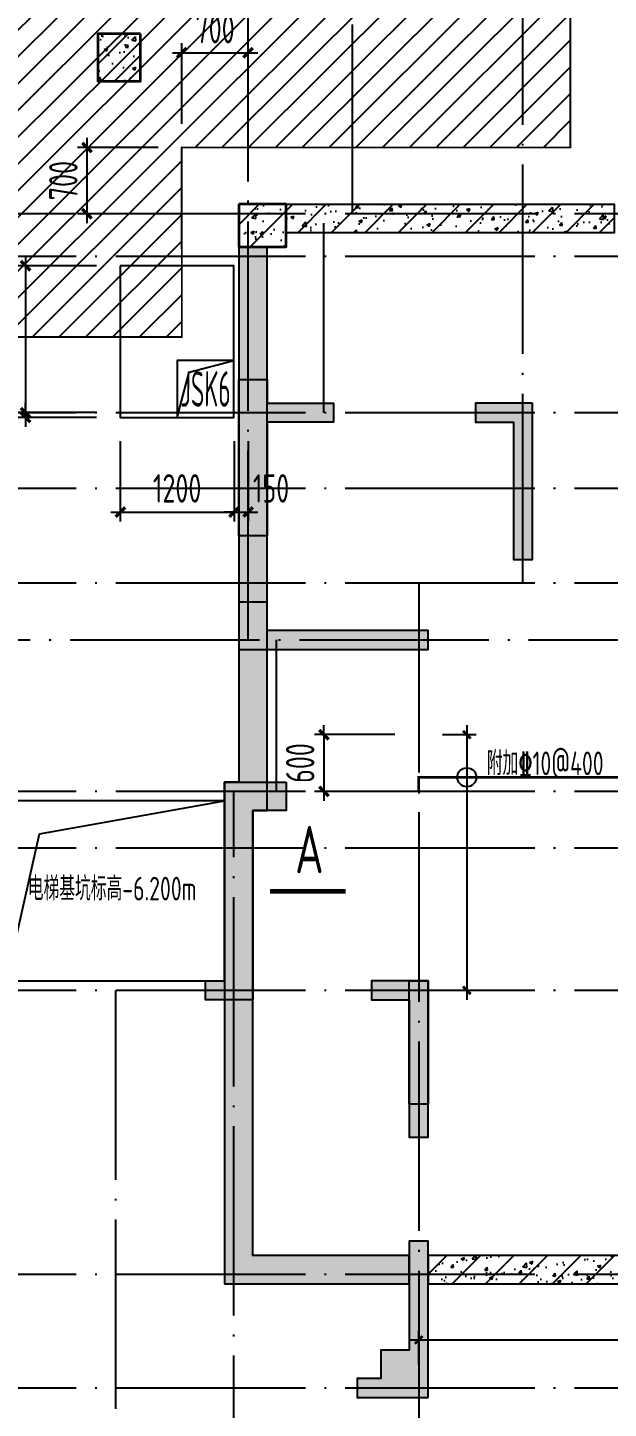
# Model space of a CAD drawing. Extents: x -1712635 to -854203, y -534641 to -21985.
# Drawn here: x -1451113 to -1444984, y -86945 to -72366 of the extents above; entities that cross this region are included whole.
import ezdxf
from ezdxf.enums import TextEntityAlignment as Align

# ---------------------------------------------------------------- set-up
doc = ezdxf.new("R2010")
doc.units = 0
doc.header["$LTSCALE"] = 1000
doc.linetypes.add('DOTE', pattern=[2.42, 2, -0.2, 0.02, -0.2])
doc.layers.get('0').update_dxf_attribs({"linetype": 'CONTINUOUS'})
doc.layers.get('Defpoints').update_dxf_attribs({"linetype": 'CONTINUOUS'})
for name, color, linetype in [('0-R集水坑', 191, 'CONTINUOUS'), ('A-DOTE', 10, 'DOTE'), ('S-B板填充', 251, 'CONTINUOUS'), ('S-B板配筋', 6, 'CONTINUOUS'), ('S-B板配筋号', 7, 'CONTINUOUS'), ('S-D洞口', 4, 'CONTINUOUS'), ('S-J基础底板', 5, 'CONTINUOUS'), ('S-J基础底板标注', 3, 'CONTINUOUS'), ('S-Q墙填充', 252, 'CONTINUOUS'), ('S-Q墙实线', 6, 'CONTINUOUS'), ('S-Y一般标注', 3, 'CONTINUOUS'), ('S-Z柱实线', 6, 'CONTINUOUS'), ('THICK', 6, 'CONTINUOUS'), ('水平筋标注', 7, 'CONTINUOUS')]:
    doc.layers.add(name, color=color, linetype=linetype)
doc.layers.add('底图$0$砼柱', color=2, linetype='CONTINUOUS', lineweight=35)
doc.styles.add('TSSD_DIMENSION', font='Tssdeng.shx', dxfattribs={"width": 0.7, "bigfont": 'tssdchn.shx'})
doc.styles.add('TSSD_REIN', font='tssdeng.shx', dxfattribs={"width": 0.7, "height": 300, "bigfont": 'tssdchn.shx'})
doc.dimstyles.new('TSSD_100_100', dxfattribs={"dimtxt": 300, "dimasz": 100, "dimexe": 100, "dimexo": 250, "dimgap": 100, "dimtad": 1, "dimdec": 0, "dimzin": 0, "dimdsep": 46, "dimtxsty": 'TSSD_DIMENSION', "dimblk": 'ARCHTICK', "dimcen": 0, "dimdle": 100, "dimclrt": 7, "dimadec": 0, "dimazin": 0, "dimtfac": 1, "dimtdec": 0, "dimtix": 1, "dimtmove": 2, "dimatfit": 3, "dimldrblk": 'ARCHTICK', "dimfxl": 0, "dimtolj": 1, "dimtzin": 0, "dimarcsym": 0})
doc.dimstyles.new('TSSD_100_100$0', dxfattribs={"dimtxt": 300, "dimasz": 80, "dimexe": 100, "dimexo": 250, "dimgap": 100, "dimtad": 1, "dimdec": 0, "dimzin": 0, "dimdsep": 46, "dimtxsty": 'TSSD_DIMENSION', "dimblk": 'ARCHTICK', "dimcen": 0, "dimdle": 100, "dimclrd": 3, "dimclre": 3, "dimclrt": 7, "dimadec": 0, "dimazin": 0, "dimtfac": 1, "dimtdec": 0, "dimtix": 1, "dimtmove": 2, "dimatfit": 3, "dimldrblk": 'ARCHTICK', "dimfxl": 0, "dimtolj": 1, "dimtzin": 0, "dimarcsym": 0})
pattern_1 = [(50, (-1463686.16, -67681.7), (358.63, -31.376), [37.5, -412.5]), (355, (-1463686.16, -67681.7), (-69.3757, 376.096), [30, -330]), (100.4514, (-1463656.27, -67684.33), (289.2547, 344.7198), [31.87, -350.571]), (46.1842, (-1463686.16, -67581.7), (533.6205, -82.7595), [56.25, -618.75]), (96.6356, (-1463641.7, -67588.6), (467.331, 487.059), [47.805, -525.856]), (351.1842, (-1463686.16, -67581.7), (467.331, 487.059), [45, -495]), (21, (-1463636.16, -67606.7), (298.4535, -201.3094), [37.5, -412.5]), (326, (-1463636.16, -67606.7), (121.6577, 362.575), [30, -330]), (71.4514, (-1463611.3, -67623.5), (420.1113, 161.2652), [31.87, -350.571]), (37.5, (-1463686.16, -67681.71), (6.0799, 166.4469), [0, -326, 0, -335, 0, -331.25]), (7.5, (-1463686.16, -67681.71), (131.5348, 197.2059), [0, -191, 0, -318.5, 0, -126.25]), (327.5, (-1463797.66, -67681.71), (266.9112, -11.27744), [0, -125, 0, -390, 0, -517.5]), (317.5, (-1463847.66, -67681.71), (291.593, 50.0525), [0, -162.5, 0, -259, 0, -367.5]), (45, (-1463686.16, -67681.71), (-176.7767, 176.7767), [])]

# ---------------------------------------------------------------- blocks, each defined once
blk = doc.blocks.new('_ArchTick')
at = {"color": 0, "const_width": 0.35}
blk.add_lwpolyline([(-0.5, -0.5), (0.5, 0.5)], dxfattribs=at)
blk = doc.blocks.new('*D829')
at = {"layer": 'Defpoints', "color": 0}
for p in [(-1450486, -73631), (-1449486, -73631), (-1449486, -74331)]:
    blk.add_point(p, dxfattribs=at)
at = {"layer": 'S-Y一般标注', "color": 0, "lineweight": -2}
for p, q in [((-1450486, -74431), (-1450486, -73531)), ((-1449736, -73631), (-1450586, -73631)), ((-1449736, -74331), (-1450586, -74331))]:
    blk.add_line(p, q, dxfattribs=at)
at = {"layer": 'S-Y一般标注', "color": 0, "lineweight": -2, "xscale": 100, "yscale": 100, "zscale": 100}
for p, rotation in [((-1450486, -73631), 90), ((-1450486, -74331), 270)]:
    blk.add_blockref('_ArchTick', p, dxfattribs=dict(at, rotation=rotation))
at = {"layer": 'S-Y一般标注', "color": 7, "insert": (-1450736, -73981), "char_height": 300, "attachment_point": 5, "rotation": 90, "style": 'TSSD_DIMENSION'}
blk.add_mtext('\\A1;700', dxfattribs=at)
blk = doc.blocks.new('*D830')
at = {"layer": 'Defpoints', "color": 0}
for p in [(-1448785, -72631), (-1449485, -73631), (-1448785, -73631)]:
    blk.add_point(p, dxfattribs=at)
at = {"layer": 'S-Y一般标注', "color": 0, "lineweight": -2}
for p, q in [((-1449485, -73381), (-1449485, -72531)), ((-1448785, -73381), (-1448785, -72531)), ((-1449585, -72631), (-1448685, -72631))]:
    blk.add_line(p, q, dxfattribs=at)
at = {"layer": 'S-Y一般标注', "color": 0, "lineweight": -2, "xscale": 100, "yscale": 100, "zscale": 100, "rotation": 180}
blk.add_blockref('_ArchTick', (-1449485, -72631), dxfattribs=at)
at = {"layer": 'S-Y一般标注', "color": 0, "lineweight": -2, "xscale": 100, "yscale": 100, "zscale": 100}
blk.add_blockref('_ArchTick', (-1448785, -72631), dxfattribs=at)
at = {"layer": 'S-Y一般标注', "color": 7, "insert": (-1449135, -72381), "char_height": 300, "attachment_point": 5, "style": 'TSSD_DIMENSION'}
blk.add_mtext('\\A1;700', dxfattribs=at)
blk = doc.blocks.new('20210826.00024259')
at = {"layer": 'A-DOTE'}
for p, q in [((20000, 15575.2), (20000, 25248.5)), ((21100, 20074.9), (21100, 25248.5)), ((22900, 16174.9), (22900, 25248.5)), ((59323.9, 20074.9), (3600, 20074.9)), ((20800, 17974.9), (20800, 20074.9)), ((59323.9, 19624.9), (3600, 19624.9)), ((59323.9, 17974.9), (3600, 17974.9)), ((59323.9, 17174.9), (3600, 17174.9)), ((59323.9, 16174.9), (3600, 16174.9)), ((21799.8, 16174.9), (21800, 3600)), ((3600, 15575.2), (59323.9, 15575.2)), ((20300, 13974.9), (20300, 15574.9)), ((59323.9, 13974.9), (3600, 13974.9)), ((19850, 3600), (19850, 13974.9)), ((59323.9, 13374.9), (3600, 13374.9)), ((59323.9, 11874.9), (3600, 11874.9)), ((18600, 11874.9), (18600, 3600)), ((59323.9, 8874.9), (3600, 8874.9)), ((59323.9, 7674.9), (3600, 7674.9))]:
    blk.add_line(p, q, dxfattribs=at)
blk = doc.blocks.new('*D944')
at = {"layer": 'Defpoints', "color": 0, "ltscale": 0.5}
for p in [(-1446986, -79831), (-1446986, -82531), (-1446478, -82531)]:
    blk.add_point(p, dxfattribs=at)
at = {"layer": 'S-J基础底板标注', "color": 3, "lineweight": -2, "ltscale": 0.5}
for p, q in [((-1446478, -79731), (-1446478, -82631)), ((-1446736, -79831), (-1446378, -79831)), ((-1446736, -82531), (-1446378, -82531))]:
    blk.add_line(p, q, dxfattribs=at)
at = {"layer": 'S-J基础底板标注', "color": 3, "lineweight": -2, "ltscale": 0.5, "xscale": 80, "yscale": 80, "zscale": 80}
for p, rotation in [((-1446478, -79831), 90.00080150346074), ((-1446478, -82531), 270.0008015034607)]:
    blk.add_blockref('_ArchTick', p, dxfattribs=dict(at, rotation=rotation))
blk = doc.blocks.new('*D945')
at = {"layer": 'Defpoints', "color": 0}
for p in [(-1446986, -79831), (-1447986, -80431), (-1446986, -80431)]:
    blk.add_point(p, dxfattribs=at)
at = {"layer": 'S-Y一般标注', "color": 0, "lineweight": -2}
for p, q in [((-1447986, -79831), (-1447986, -79731)), ((-1447236, -79831), (-1448086, -79831)), ((-1447986, -79831), (-1447986, -80431)), ((-1447236, -80431), (-1448086, -80431)), ((-1447986, -80431), (-1447986, -80531))]:
    blk.add_line(p, q, dxfattribs=at)
at = {"layer": 'S-Y一般标注', "color": 0, "lineweight": -2, "xscale": 100, "yscale": 100, "zscale": 100}
for p, rotation in [((-1447986, -79831), 270), ((-1447986, -80431), 90)]:
    blk.add_blockref('_ArchTick', p, dxfattribs=dict(at, rotation=rotation))
at = {"layer": 'S-Y一般标注', "color": 7, "insert": (-1448236, -80131), "char_height": 300, "attachment_point": 5, "rotation": 90, "style": 'TSSD_DIMENSION'}
blk.add_mtext('\\A1;600', dxfattribs=at)
blk = doc.blocks.new('*D953')
at = {"layer": 'Defpoints', "color": 0, "ltscale": 0.5}
for p in [(-1428385, -86223), (-1446985, -86731), (-1428385, -86732)]:
    blk.add_point(p, dxfattribs=at)
at = {"layer": 'S-J基础底板标注', "color": 3, "lineweight": -2, "ltscale": 0.5}
for p, q in [((-1446985, -86481), (-1446985, -86123)), ((-1428385, -86482), (-1428385, -86123)), ((-1447085, -86223), (-1428285, -86223))]:
    blk.add_line(p, q, dxfattribs=at)
at = {"layer": 'S-J基础底板标注', "color": 3, "lineweight": -2, "ltscale": 0.5, "xscale": 80, "yscale": 80, "zscale": 80}
for p, rotation in [((-1446985, -86223), 179.9996988249538), ((-1428385, -86223), 359.9996988249538)]:
    blk.add_blockref('_ArchTick', p, dxfattribs=dict(at, rotation=rotation))
blk = doc.blocks.new('20211107.23005671')
at = {"layer": 'THICK'}
for points in [[(78843, -133246, 50, 50, 0), (78043, -133246, 50, 50, 0)], [(82071, -133246, 50, 50, 0), (82871, -133246, 50, 50, 0)]]:
    blk.add_lwpolyline(points, format="xyseb", dxfattribs=at)
at = {"layer": 'THICK', "style": 'TSSD_REIN', "width": 0.7}
for p in [(78308, -133054), (82337, -133054)]:
    blk.add_text('A', height=500, dxfattribs=at).set_placement(p)
blk = doc.blocks.new('*D3993')
at = {"layer": 'Defpoints', "color": 0}
for p in [(-1450135, -76481), (-1448935, -76481), (-1448935, -77481)]:
    blk.add_point(p, dxfattribs=at)
at = {"layer": 'S-Y一般标注', "color": 0, "lineweight": -2}
for p, q in [((-1450135, -76731), (-1450135, -77581)), ((-1448935, -76731), (-1448935, -77581)), ((-1450235, -77481), (-1448835, -77481))]:
    blk.add_line(p, q, dxfattribs=at)
at = {"layer": 'S-Y一般标注', "color": 0, "lineweight": -2, "xscale": 100, "yscale": 100, "zscale": 100, "rotation": 180}
blk.add_blockref('_ArchTick', (-1450135, -77481), dxfattribs=at)
at = {"layer": 'S-Y一般标注', "color": 0, "lineweight": -2, "xscale": 100, "yscale": 100, "zscale": 100}
blk.add_blockref('_ArchTick', (-1448935, -77481), dxfattribs=at)
at = {"layer": 'S-Y一般标注', "color": 7, "insert": (-1449535, -77231), "char_height": 300, "attachment_point": 5, "style": 'TSSD_DIMENSION'}
blk.add_mtext('\\A1;1200', dxfattribs=at)
blk = doc.blocks.new('*D3994')
at = {"layer": 'Defpoints', "color": 0}
for p in [(-1448935, -76481), (-1448785, -76481), (-1448785, -77481)]:
    blk.add_point(p, dxfattribs=at)
at = {"layer": 'S-Y一般标注', "color": 0, "lineweight": -2}
for p, q in [((-1448935, -76731), (-1448935, -77581)), ((-1448785, -76731), (-1448785, -77581)), ((-1448935, -77481), (-1449035, -77481)), ((-1448935, -77481), (-1448785, -77481)), ((-1448785, -77481), (-1448685, -77481))]:
    blk.add_line(p, q, dxfattribs=at)
at = {"layer": 'S-Y一般标注', "color": 0, "lineweight": -2, "xscale": 100, "yscale": 100, "zscale": 100}
blk.add_blockref('_ArchTick', (-1448935, -77481), dxfattribs=at)
at = {"layer": 'S-Y一般标注', "color": 0, "lineweight": -2, "xscale": 100, "yscale": 100, "zscale": 100, "rotation": 180}
blk.add_blockref('_ArchTick', (-1448785, -77481), dxfattribs=at)
at = {"layer": 'S-Y一般标注', "color": 7, "insert": (-1448544, -77231), "char_height": 300, "attachment_point": 5, "style": 'TSSD_DIMENSION'}
blk.add_mtext('\\A1;150', dxfattribs=at)
blk = doc.blocks.new('*D3995')
at = {"layer": 'Defpoints', "color": 0}
for p in [(-1451135, -76481), (-1450135, -76431), (-1450135, -76481)]:
    blk.add_point(p, dxfattribs=at)
at = {"layer": 'S-Y一般标注', "color": 0, "lineweight": -2}
for p, q in [((-1451135, -76431), (-1451135, -76331)), ((-1450385, -76431), (-1451235, -76431)), ((-1450385, -76481), (-1451235, -76481)), ((-1451135, -76431), (-1451135, -76481)), ((-1451135, -76481), (-1451135, -76581))]:
    blk.add_line(p, q, dxfattribs=at)
at = {"layer": 'S-Y一般标注', "color": 0, "lineweight": -2, "xscale": 100, "yscale": 100, "zscale": 100}
for p, rotation in [((-1451135, -76431), 270), ((-1451135, -76481), 90)]:
    blk.add_blockref('_ArchTick', p, dxfattribs=dict(at, rotation=rotation))
at = {"layer": 'S-Y一般标注', "color": 7, "insert": (-1451385, -76659), "char_height": 300, "attachment_point": 5, "rotation": 90, "style": 'TSSD_DIMENSION'}
blk.add_mtext('\\A1;50', dxfattribs=at)
blk = doc.blocks.new('*D3996')
at = {"layer": 'Defpoints', "color": 0}
for p in [(-1450135, -74881), (-1451135, -76431), (-1450135, -76431)]:
    blk.add_point(p, dxfattribs=at)
at = {"layer": 'S-Y一般标注', "color": 0, "lineweight": -2}
for p, q in [((-1451135, -74781), (-1451135, -76531)), ((-1450385, -74881), (-1451235, -74881)), ((-1450385, -76431), (-1451235, -76431))]:
    blk.add_line(p, q, dxfattribs=at)
at = {"layer": 'S-Y一般标注', "color": 0, "lineweight": -2, "xscale": 100, "yscale": 100, "zscale": 100}
for p, rotation in [((-1451135, -74881), 90), ((-1451135, -76431), 270)]:
    blk.add_blockref('_ArchTick', p, dxfattribs=dict(at, rotation=rotation))
at = {"layer": 'S-Y一般标注', "color": 7, "insert": (-1451385, -75656), "char_height": 300, "attachment_point": 5, "rotation": 90, "style": 'TSSD_DIMENSION'}
blk.add_mtext('\\A1;1550', dxfattribs=at)

msp = doc.modelspace()

# ---------------------------------------------------------------- hatches: boundary and pattern name
at = {"layer": 'S-B板填充'}
h = msp.add_hatch(dxfattribs=at)
h.set_pattern_fill('METAL', color=252, scale=50, style=0)
h.set_pattern_definition([(45, (11910.14, -2264.35), (-141.421356, 141.421356), [])])
h.paths.add_polyline_path([(-1409461.71, -69157.92), (-1437193.67, -69157.92), (-1437263.67, -69377.92), (-1437383.67, -68937.92), (-1437453.67, -69157.92), (-1465185.62, -69157.92), (-1465185.62, -79102.13), (-1464965.62, -79172.13), (-1465405.62, -79292.13), (-1465185.62, -79362.13), (-1465185.62, -89306.35), (-1437453.67, -89306.35), (-1437383.67, -89086.35), (-1437263.67, -89526.35), (-1437193.67, -89306.35), (-1409461.71, -89306.35), (-1409461.71, -79362.13), (-1409681.71, -79292.13), (-1409241.71, -79172.13), (-1409461.71, -79102.13)])
h.paths.add_polyline_path([(-1455685.62, -76931.49), (-1455685.62, -75631.48), (-1449486.2, -75631.48), (-1449486.32, -73631.48), (-1445385.65, -73631.48), (-1445385.65, -71834.48), (-1435185.65, -71834.48), (-1435185.63, -75631.48), (-1419885.6, -75631.48), (-1419885.57, -73631.47), (-1410572.34, -73631.64), (-1410572.34, -88031.48), (-1463885.6, -88031.48), (-1463885.64, -76931.49)], flags=16)
at = {"layer": 'S-Q墙填充'}
h = msp.add_hatch(dxfattribs=at)
h.set_pattern_fill('ARMORED', color=252, scale=50, style=0)
h.set_pattern_definition(pattern_1)
h.paths.add_polyline_path([(-1449922.19, -72431.48), (-1450372.19, -72431.48), (-1450372.19, -72931.48), (-1449922.19, -72931.48)])
h = msp.add_hatch(dxfattribs=at)
h.set_pattern_fill('ARMORED', color=252, scale=50, style=0)
h.set_pattern_definition(pattern_1)
h.paths.add_polyline_path([(-1448885.46, -74231.48), (-1448885.46, -74681.48), (-1448385.46, -74681.48), (-1448385.46, -74231.48)])
h = msp.add_hatch(dxfattribs=at)
h.set_pattern_fill('ARMORED', color=252, scale=50, style=0)
h.set_pattern_definition(pattern_1)
h.paths.add_polyline_path([(-1448385.46, -74231.48), (-1444922.19, -74231.48), (-1444922.19, -74531.48), (-1448385.46, -74531.48)])
h = msp.add_hatch(dxfattribs=at)
h.set_pattern_fill('ARMORED', color=252, scale=50, style=0)
h.set_pattern_definition(pattern_1)
h.paths.add_polyline_path([(-1448885.46, -80331.47), (-1449035.46, -80331.47), (-1449035.46, -85631.48), (-1447085.46, -85631.48), (-1447085.46, -85331.48), (-1448735.46, -85331.48), (-1448735.46, -80631.47), (-1448585.46, -80631.47), (-1448585.46, -74681.48), (-1448885.46, -74681.48)])
for points in [[(-1448585.46, -77731.48), (-1448885.46, -77731.48), (-1448885.46, -76081.48), (-1448585.46, -76081.48), (-1448585.46, -76331.48), (-1447885.46, -76331.48), (-1447885.46, -76531.48), (-1448585.46, -76531.48)], [(-1445785.46, -76331.48), (-1446385.46, -76331.48), (-1446385.46, -76531.48), (-1445985.46, -76531.48), (-1445985.46, -77981.48), (-1445785.46, -77981.48)], [(-1448885.46, -78431.48), (-1448885.46, -78931.48), (-1446885.46, -78931.48), (-1446885.46, -78731.48), (-1448585.46, -78731.48), (-1448585.46, -78431.48)], [(-1448385.46, -80331.48), (-1448385.46, -80631.48), (-1448735.46, -80631.48), (-1448735.46, -82631.48), (-1449235.46, -82631.48), (-1449235.46, -82431.48), (-1449035.46, -82431.48), (-1449035.46, -80331.48)], [(-1447085.46, -82431.48), (-1447485.46, -82431.48), (-1447485.46, -82631.48), (-1447085.46, -82631.48), (-1447085.46, -84081.48), (-1446885.46, -84081.48), (-1446885.46, -82431.48)], [(-1446885.46, -83731.48), (-1447085.46, -83731.48), (-1447085.46, -82431.48), (-1446885.46, -82431.48)], [(-1446885.46, -86831.48), (-1446885.46, -85181.48), (-1447085.46, -85181.48), (-1447085.46, -86331.48), (-1447385.46, -86331.48), (-1447385.46, -86631.48), (-1447635.46, -86631.48), (-1447635.46, -86831.48)]]:
    msp.add_hatch(color=256, dxfattribs=at).paths.add_polyline_path(points)
h = msp.add_hatch(dxfattribs=at)
h.set_pattern_fill('ARMORED', color=252, scale=50, style=0)
h.set_pattern_definition(pattern_1)
h.paths.add_polyline_path([(-1441285.46, -85631.48), (-1441285.46, -85331.48), (-1446885.46, -85331.48), (-1446885.46, -85631.48)])

# ---------------------------------------------------------------- linework, layer by layer
at = {"layer": '0-R集水坑'}
for points in [[(-1450135.46, -74881.48), (-1450135.46, -76481.48), (-1448935.46, -76481.48), (-1448935.46, -74881.48), (-1450135.46, -74881.48)], [(-1449535.46, -76481.48), (-1449407.6, -76002.8), (-1448935.46, -75881.48)]]:
    msp.add_lwpolyline(points, dxfattribs=at)
msp.add_lwpolyline([(-1449535.46, -76481.32), (-1448935.46, -76481.32), (-1448935.46, -75881.32), (-1449535.46, -75881.32)], close=True, dxfattribs=at)
at = {"layer": 'S-B板配筋', "const_width": 30}
msp.add_lwpolyline([(-1444185.46, -80431.47), (-1444185.46, -80281.47), (-1446985.64, -80281.47), (-1446985.64, -80431.47)], dxfattribs=at)
at = {"layer": 'S-D洞口', "color": 5}
msp.add_lwpolyline([(-1451335.46, -82431.48), (-1449035.46, -82431.48), (-1449035.46, -80531.48), (-1451335.46, -80531.48), (-1451335.46, -82431.48), (-1450988.63, -80878.31), (-1449035.46, -80531.48)], dxfattribs=at)
at = {"layer": 'S-J基础底板', "const_width": 20}
msp.add_lwpolyline([(-1463885.43, -88031.48), (-1410572.17, -88031.48), (-1410572.17, -73631.64), (-1419885.4, -73631.47), (-1419885.43, -75631.48), (-1435185.46, -75631.48), (-1435185.49, -71834.48), (-1445385.48, -71834.48), (-1445385.48, -73631.48), (-1449486.16, -73631.48), (-1449486.03, -75631.48), (-1455685.46, -75631.48), (-1455685.46, -76931.49), (-1463885.47, -76931.49)], close=True, dxfattribs=at)
at = {"layer": 'S-J基础底板标注', "color": 2, "ltscale": 0.5}
msp.add_circle((-1446477.62, -80281.48), 100, dxfattribs=at)
at = {"layer": 'S-Q墙实线', "linetype": 'ByBlock'}
for points in [[(-1448385.46, -74231.48), (-1444922.19, -74231.48), (-1444922.19, -74531.48), (-1448385.46, -74531.48)], [(-1441285.46, -85631.48), (-1441285.46, -85331.48), (-1446885.46, -85331.48), (-1446885.46, -85631.48)]]:
    msp.add_lwpolyline(points, close=True, dxfattribs=at)
msp.add_lwpolyline([(-1448885.46, -80331.47), (-1449035.46, -80331.47), (-1449035.46, -85631.48), (-1447085.46, -85631.48), (-1447085.46, -85331.48), (-1448735.46, -85331.48), (-1448735.46, -80631.47), (-1448585.46, -80631.47), (-1448585.46, -74681.48), (-1448885.46, -74681.48), (-1448885.46, -80331.47)], dxfattribs=at)
at = {"layer": 'S-Q墙实线'}
for points in [[(-1448585.46, -77731.48), (-1448885.46, -77731.48), (-1448885.46, -76081.48), (-1448585.46, -76081.48), (-1448585.46, -76331.48), (-1447885.46, -76331.48), (-1447885.46, -76531.48), (-1448585.46, -76531.48)], [(-1445785.46, -76331.48), (-1446385.46, -76331.48), (-1446385.46, -76531.48), (-1445985.46, -76531.48), (-1445985.46, -77981.48), (-1445785.46, -77981.48)], [(-1448885.46, -78431.48), (-1448885.46, -78931.48), (-1446885.46, -78931.48), (-1446885.46, -78731.48), (-1448585.46, -78731.48), (-1448585.46, -78431.48)], [(-1448385.46, -80331.48), (-1448385.46, -80631.48), (-1448735.46, -80631.48), (-1448735.46, -82631.48), (-1449235.46, -82631.48), (-1449235.46, -82431.48), (-1449035.46, -82431.48), (-1449035.46, -80331.48)], [(-1446885.46, -83731.48), (-1447085.46, -83731.48), (-1447085.46, -82431.48), (-1446885.46, -82431.48)], [(-1446885.46, -86831.48), (-1446885.46, -85181.48), (-1447085.46, -85181.48), (-1447085.46, -86331.48), (-1447385.46, -86331.48), (-1447385.46, -86631.48), (-1447635.46, -86631.48), (-1447635.46, -86831.48)]]:
    msp.add_lwpolyline(points, close=True, dxfattribs=at)
msp.add_lwpolyline([(-1447085.46, -82431.48), (-1447485.46, -82431.48), (-1447485.46, -82631.48), (-1447085.46, -82631.48), (-1447085.46, -84081.48), (-1446885.46, -84081.48), (-1446885.46, -82431.48), (-1447085.46, -82431.48)], dxfattribs=at)
at = {"layer": 'S-Z柱实线', "lineweight": 35}
for points in [[(-1449922.19, -72431.48), (-1450372.19, -72431.48), (-1450372.19, -72931.48), (-1449922.19, -72931.48)], [(-1448885.46, -74231.48), (-1448885.46, -74681.48), (-1448385.46, -74681.48), (-1448385.46, -74231.48)]]:
    msp.add_lwpolyline(points, close=True, dxfattribs=at)
at = {"layer": '底图$0$砼柱', "color": 3, "lineweight": 35}
for points in [[(-1449922.19, -72431.47), (-1450372.19, -72431.47), (-1450372.19, -72931.47), (-1449922.19, -72931.47)], [(-1448885.46, -74231.47), (-1448885.46, -74681.47), (-1448385.46, -74681.47), (-1448385.46, -74231.47)]]:
    msp.add_lwpolyline(points, close=True, dxfattribs=at)

# ---------------------------------------------------------------- block references
at = {"layer": 'A-DOTE', "color": 2}
msp.add_blockref('20210826.00024259', (-1468785.46, -94406.39), dxfattribs=at)
at = {"layer": '水平筋标注'}
msp.add_blockref('20211107.23005671', (-1530626.98, 51760.19), dxfattribs=at)

# ---------------------------------------------------------------- texts
at = {"layer": '0-R集水坑', "style": 'TSSD_REIN', "oblique": 0.5, "width": 0.5}
msp.add_text('JSK6', height=375, dxfattribs=at).set_placement((-1449235.44, -76181.32), align=Align.MIDDLE_CENTER)
at = {"layer": 'S-B板配筋号', "color": 1, "style": 'TSSD_REIN', "width": 0.7}
for s, p in [('附加%%13210@400', (-1446267.01, -80259.16)), ('电梯基坑标高-6.200m', (-1451111.24, -81582.19))]:
    msp.add_text(s, height=250, dxfattribs=at).set_placement(p)

# ---------------------------------------------------------------- dimensions: what is measured, and where the dimension line sits
at = {"layer": 'S-J基础底板标注', "color": 2, "ltscale": 0.5}
for p1, p2, distance, picture, middle in [((-1446985.64, -79831.49), (-1446985.6, -82531.48), 507.95, '*D944', (-1446477.67, -81181.48)), ((-1446985.49, -86731.47), (-1428385.42, -86731.57), 508.18, '*D953', (-1437685.45, -86223.34))]:
    dim = msp.add_aligned_dim(p1=p1, p2=p2, distance=distance, text=' ', dimstyle='TSSD_100_100$0', dxfattribs=at)
    dim.commit()
    dim.dimension.update_dxf_attribs({"geometry": picture, "text_midpoint": middle})
at = {"layer": 'S-Y一般标注'}
for base, p1, p2, picture, middle in [((-1448785.48, -72631.48), (-1449485.16, -73631.48), (-1448785.48, -73631.48), '*D830', (-1449135.32, -72381.48)), ((-1448935.46, -77481.48), (-1450135.46, -76481.48), (-1448935.46, -76481.32), '*D3993', (-1449535.46, -77231.48))]:
    dim = msp.add_linear_dim(base=base, p1=p1, p2=p2, dimstyle='TSSD_100_100', dxfattribs=at)
    dim.commit()
    dim.dimension.update_dxf_attribs({"geometry": picture, "text_midpoint": middle})
for base, p1, p2, angle, picture, middle in [((-1450486.11, -73631.48), (-1449485.99, -74331.48), (-1449486.16, -73631.48), 90, '*D829', (-1450736.11, -73981.48)), ((-1451135.42, -76431.47), (-1450135.46, -74881.48), (-1450135.46, -76431.47), 270, '*D3996', (-1451385.42, -75656.47)), ((-1447985.59, -80431.47), (-1446985.64, -79831.49), (-1446985.64, -80431.47), 270, '*D945', (-1448235.59, -80131.48))]:
    dim = msp.add_linear_dim(base=base, p1=p1, p2=p2, angle=angle, dimstyle='TSSD_100_100', dxfattribs=at)
    dim.commit()
    dim.dimension.update_dxf_attribs({"geometry": picture, "text_midpoint": middle})
dim = msp.add_linear_dim(base=(-1451135.42, -76481.48), p1=(-1450135.46, -76431.47), p2=(-1450135.46, -76481.48), angle=270, dimstyle='TSSD_100_100', dxfattribs=at)
dim.commit()
dim.dimension.update_dxf_attribs({"geometry": '*D3995', "text_midpoint": (-1451385.42, -76658.79), "dimtype": 160})
dim = msp.add_linear_dim(base=(-1448785.46, -77481.48), p1=(-1448935.46, -76481.32), p2=(-1448785.46, -76481.32), dimstyle='TSSD_100_100', dxfattribs=at)
dim.commit()
dim.dimension.update_dxf_attribs({"geometry": '*D3994', "text_midpoint": (-1448543.53, -77231.48), "dimtype": 160})

doc.saveas('drawing.dxf')
